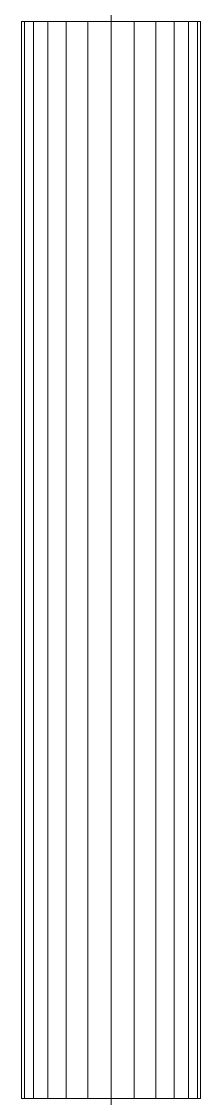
# Model space of a CAD drawing. Header units: inches. Extents: x -3325 to -59, y 5 to 733.
# Drawn here: x -3070.43 to -3067.56, y 570.73 to 588.01 of the extents above; entities that cross this region are included whole.
import ezdxf

# ---------------------------------------------------------------- set-up
doc = ezdxf.new("R2010")
doc.units = ezdxf.units.IN
doc.header["$MEASUREMENT"] = 0
doc.layers.add('P-PIPE', color=10, linetype='Continuous', lineweight=9)

msp = doc.modelspace()

# ---------------------------------------------------------------- linework, layer by layer
at = {"layer": 'P-PIPE', "color": 1}
for p, q in [((-3068.997, 593.992, 1076), (-3068.997, 588.008, 1076)), ((-3068.997, 570.735, 1076), (-3068.997, 588.008, 1076)), ((-3068.997, 570.735, 1076), (-3068.997, 588.008, 1076)), ((-3068.997, 570.735, 1076), (-3068.997, 564.751, 1076))]:
    msp.add_line(p, q, dxfattribs=at)

# ---------------------------------------------------------------- meshes
mesh = msp.add_polyface(dxfattribs=at)
corners = [(-3067.56, 588.008, 1076), (-3067.609, 588.008, 1075.628), (-3067.752, 588.008, 1075.281), (-3067.981, 588.008, 1074.984), (-3068.278, 588.008, 1074.755), (-3068.625, 588.008, 1074.611), (-3068.997, 588.008, 1074.562), (-3069.369, 588.008, 1074.611), (-3069.716, 588.008, 1074.755), (-3070.014, 588.008, 1074.984), (-3070.242, 588.008, 1075.281), (-3070.386, 588.008, 1075.628), (-3070.435, 588.008, 1076), (-3070.386, 588.008, 1076.372), (-3070.242, 588.008, 1076.719), (-3070.014, 588.008, 1077.016), (-3069.716, 588.008, 1077.245), (-3069.369, 588.008, 1077.389), (-3068.997, 588.008, 1077.438), (-3068.625, 588.008, 1077.389), (-3068.278, 588.008, 1077.245), (-3067.981, 588.008, 1077.016), (-3067.752, 588.008, 1076.719), (-3067.609, 588.008, 1076.372)]
mesh.append_faces([[corners[k] for k in face] for face in [(10, 7, 8, 9), (17, 15, 16), (21, 19, 20)]], dxfattribs={"vtx0": -1, "color": 1})
mesh.append_faces([[corners[k] for k in face] for face in [(7, 10, 5, 6)]], dxfattribs={"vtx0": -1, "vtx1": -1, "color": 1})
mesh.append_faces([[corners[k] for k in face] for face in [(5, 10, 2), (0, 12, 21)]], dxfattribs={"vtx0": -1, "vtx1": -1, "vtx2": -1, "color": 1})
mesh.append_faces([[corners[k] for k in face] for face in [(21, 12, 15, 17)]], dxfattribs={"vtx0": -1, "vtx1": -1, "vtx2": -1, "vtx3": -1, "color": 1})
mesh.append_faces([[corners[k] for k in face] for face in [(4, 5, 2, 3)]], dxfattribs={"vtx1": -1, "color": 1})
mesh.append_faces([[corners[k] for k in face] for face in [(13, 14, 15, 12)]], dxfattribs={"vtx2": -1, "color": 1})
mesh.append_faces([[corners[k] for k in face] for face in [(10, 11, 12, 2), (0, 1, 2, 12), (17, 18, 19, 21)]], dxfattribs={"vtx2": -1, "vtx3": -1, "color": 1})
mesh.append_faces([[corners[k] for k in face] for face in [(21, 22, 23, 0)]], dxfattribs={"vtx3": -1, "color": 1})
mesh = msp.add_polyface(dxfattribs=at)
corners = [(-3070.435, 570.735, 1076), (-3070.386, 570.735, 1076.372), (-3070.242, 570.735, 1076.719), (-3070.014, 570.735, 1077.016), (-3069.716, 570.735, 1077.245), (-3069.369, 570.735, 1077.389), (-3068.997, 570.735, 1077.438), (-3068.997, 588.008, 1077.438), (-3069.369, 588.008, 1077.389), (-3069.716, 588.008, 1077.245), (-3070.014, 588.008, 1077.016), (-3070.242, 588.008, 1076.719), (-3070.386, 588.008, 1076.372), (-3070.435, 588.008, 1076)]
mesh.append_faces([[corners[k] for k in face] for face in [(7, 8, 5, 6)]], dxfattribs={"vtx1": -1, "color": 1})
mesh.append_faces([[corners[k] for k in face] for face in [(8, 9, 4, 5), (3, 4, 9, 10), (11, 12, 1, 2), (2, 3, 10, 11)]], dxfattribs={"vtx1": -1, "vtx3": -1, "color": 1})
mesh.append_faces([[corners[k] for k in face] for face in [(12, 13, 0, 1)]], dxfattribs={"vtx3": -1, "color": 1})
mesh = msp.add_polyface(dxfattribs=at)
corners = [(-3068.997, 570.735, 1074.562), (-3069.369, 570.735, 1074.611), (-3069.716, 570.735, 1074.755), (-3070.014, 570.735, 1074.984), (-3070.242, 570.735, 1075.281), (-3070.386, 570.735, 1075.628), (-3070.435, 570.735, 1076), (-3070.435, 588.008, 1076), (-3070.386, 588.008, 1075.628), (-3070.242, 588.008, 1075.281), (-3070.014, 588.008, 1074.984), (-3069.716, 588.008, 1074.755), (-3069.369, 588.008, 1074.611), (-3068.997, 588.008, 1074.562)]
mesh.append_faces([[corners[k] for k in face] for face in [(7, 8, 5, 6)]], dxfattribs={"vtx1": -1, "color": 1})
mesh.append_faces([[corners[k] for k in face] for face in [(8, 9, 4, 5), (3, 4, 9, 10), (11, 12, 1, 2), (2, 3, 10, 11)]], dxfattribs={"vtx1": -1, "vtx3": -1, "color": 1})
mesh.append_faces([[corners[k] for k in face] for face in [(12, 13, 0, 1)]], dxfattribs={"vtx3": -1, "color": 1})
mesh = msp.add_polyface(dxfattribs=at)
corners = [(-3068.997, 570.735, 1077.438), (-3068.625, 570.735, 1077.389), (-3068.278, 570.735, 1077.245), (-3067.981, 570.735, 1077.016), (-3067.752, 570.735, 1076.719), (-3067.609, 570.735, 1076.372), (-3067.56, 570.735, 1076), (-3067.56, 588.008, 1076), (-3067.609, 588.008, 1076.372), (-3067.752, 588.008, 1076.719), (-3067.981, 588.008, 1077.016), (-3068.278, 588.008, 1077.245), (-3068.625, 588.008, 1077.389), (-3068.997, 588.008, 1077.438)]
mesh.append_faces([[corners[k] for k in face] for face in [(8, 9, 4, 5), (3, 4, 9, 10), (11, 12, 1, 2), (2, 3, 10, 11)]], dxfattribs={"vtx1": -1, "vtx3": -1, "color": 1})
mesh.append_faces([[corners[k] for k in face] for face in [(6, 7, 8, 5)]], dxfattribs={"vtx2": -1, "color": 1})
mesh.append_faces([[corners[k] for k in face] for face in [(12, 13, 0, 1)]], dxfattribs={"vtx3": -1, "color": 1})
mesh = msp.add_polyface(dxfattribs=at)
corners = [(-3067.56, 570.735, 1076), (-3067.609, 570.735, 1075.628), (-3067.752, 570.735, 1075.281), (-3067.981, 570.735, 1074.984), (-3068.278, 570.735, 1074.755), (-3068.625, 570.735, 1074.611), (-3068.997, 570.735, 1074.562), (-3068.997, 588.008, 1074.562), (-3068.625, 588.008, 1074.611), (-3068.278, 588.008, 1074.755), (-3067.981, 588.008, 1074.984), (-3067.752, 588.008, 1075.281), (-3067.609, 588.008, 1075.628), (-3067.56, 588.008, 1076)]
mesh.append_faces([[corners[k] for k in face] for face in [(7, 8, 5, 6)]], dxfattribs={"vtx1": -1, "color": 1})
mesh.append_faces([[corners[k] for k in face] for face in [(8, 9, 4, 5), (3, 4, 9, 10), (11, 12, 1, 2), (2, 3, 10, 11)]], dxfattribs={"vtx1": -1, "vtx3": -1, "color": 1})
mesh.append_faces([[corners[k] for k in face] for face in [(12, 13, 0, 1)]], dxfattribs={"vtx3": -1, "color": 1})
mesh = msp.add_polyface(dxfattribs=at)
corners = [(-3067.56, 570.735, 1076), (-3067.609, 570.735, 1076.372), (-3067.752, 570.735, 1076.719), (-3067.981, 570.735, 1077.016), (-3068.278, 570.735, 1077.245), (-3068.625, 570.735, 1077.389), (-3068.997, 570.735, 1077.438), (-3069.369, 570.735, 1077.389), (-3069.716, 570.735, 1077.245), (-3070.014, 570.735, 1077.016), (-3070.242, 570.735, 1076.719), (-3070.386, 570.735, 1076.372), (-3070.435, 570.735, 1076), (-3070.386, 570.735, 1075.628), (-3070.242, 570.735, 1075.281), (-3070.014, 570.735, 1074.984), (-3069.716, 570.735, 1074.755), (-3069.369, 570.735, 1074.611), (-3068.997, 570.735, 1074.562), (-3068.625, 570.735, 1074.611), (-3068.278, 570.735, 1074.755), (-3067.981, 570.735, 1074.984), (-3067.752, 570.735, 1075.281), (-3067.609, 570.735, 1075.628)]
mesh.append_faces([[corners[k] for k in face] for face in [(22, 19, 20, 21)]], dxfattribs={"vtx0": -1, "color": 1})
mesh.append_faces([[corners[k] for k in face] for face in [(19, 14, 17, 18)]], dxfattribs={"vtx0": -1, "vtx1": -1, "color": 1})
mesh.append_faces([[corners[k] for k in face] for face in [(22, 14, 19), (3, 12, 0)]], dxfattribs={"vtx0": -1, "vtx1": -1, "vtx2": -1, "color": 1})
mesh.append_faces([[corners[k] for k in face] for face in [(9, 12, 3, 7)]], dxfattribs={"vtx0": -1, "vtx1": -1, "vtx2": -1, "vtx3": -1, "color": 1})
mesh.append_faces([[corners[k] for k in face] for face in [(16, 17, 14, 15), (8, 9, 7), (6, 7, 5)]], dxfattribs={"vtx1": -1, "color": 1})
mesh.append_faces([[corners[k] for k in face] for face in [(1, 2, 3, 0)]], dxfattribs={"vtx2": -1, "color": 1})
mesh.append_faces([[corners[k] for k in face] for face in [(12, 13, 14, 22), (22, 23, 0, 12), (3, 4, 5, 7)]], dxfattribs={"vtx2": -1, "vtx3": -1, "color": 1})
mesh.append_faces([[corners[k] for k in face] for face in [(9, 10, 11, 12)]], dxfattribs={"vtx3": -1, "color": 1})

doc.saveas('drawing.dxf')
